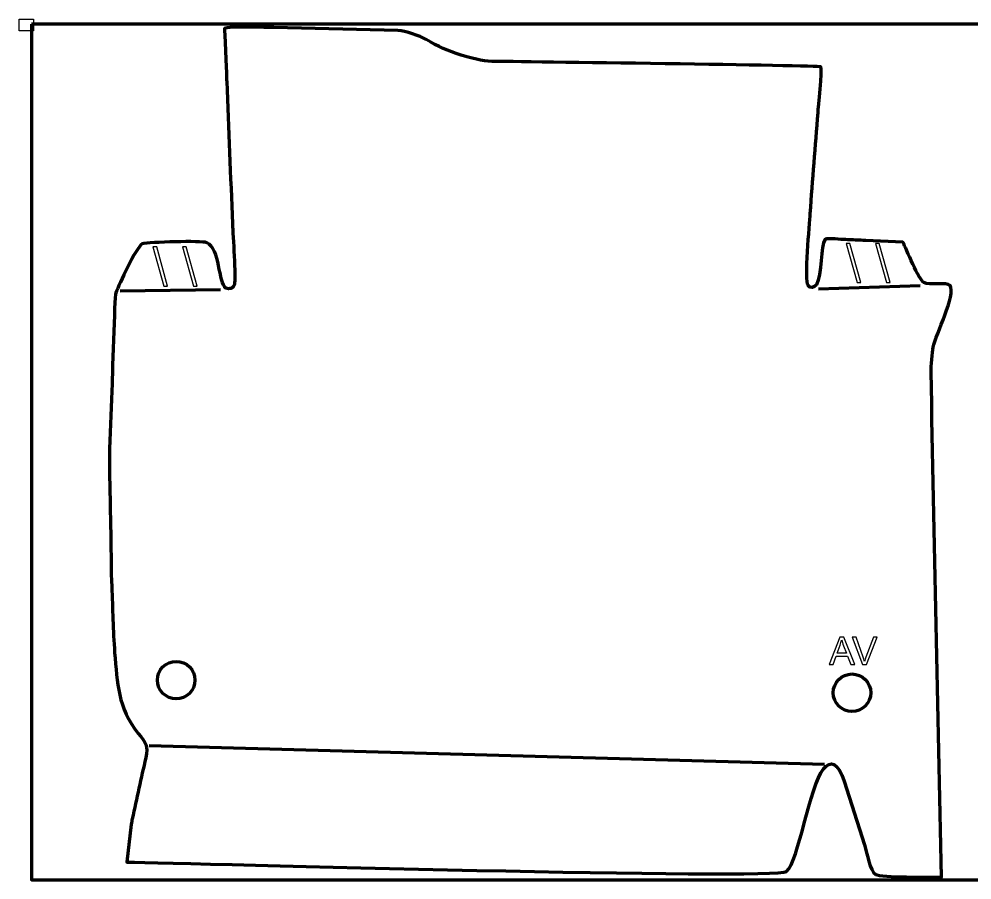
# Model space of a CAD drawing. Header units: millimetres. Extents: x -607 to 438, y -241 to 1047.
# Drawn here: x -607 to 28, y -241 to 332 of the extents above; entities that cross this region are included whole.
import ezdxf

# ---------------------------------------------------------------- set-up
doc = ezdxf.new("R2010")
doc.units = ezdxf.units.MM
doc.header["$MEASUREMENT"] = 0
doc.header["$XCLIPFRAME"] = 0
doc.layers.add('layer 1', color=7, linetype='Continuous', plot=False)
doc.layers.add('layer 2', color=7, linetype='Continuous')
doc.layers.add('layer 3', color=7, linetype='Continuous')
picture_1 = doc.add_image_def('image17.jpg', size_in_pixel=(50089, 41040))

msp = doc.modelspace()

# ---------------------------------------------------------------- linework, layer by layer
at = {"layer": 'layer 1', "color": 162, "lineweight": 158}
msp.add_open_spline([(-598.84, 328.79), (-598.84, 328.79), (96.85, 328.79), (96.85, 328.79), (96.85, 328.79), (96.85, 328.79), (96.85, -241.21), (96.85, -241.21), (96.85, -241.21), (96.85, -241.21), (-598.84, -241.21), (-598.84, -241.21), (-598.84, -241.21), (-598.84, -241.21), (-598.84, 328.79), (-598.84, 328.79)], degree=3, knots=[0, 0, 0, 0, 0.2, 0.2, 0.2, 0.2, 0.4, 0.4, 0.4, 0.4, 0.6, 0.6, 0.6, 0.6, 1, 1, 1, 1], dxfattribs=at)
at = {"layer": 'layer 2', "color": 242, "lineweight": 200}
for centre in [(-502.39, -108.25), (-51.94, -116.68)]:
    msp.add_ellipse(centre, major_axis=(0, 12.5), ratio=1, dxfattribs=at)
at = {"layer": 'layer 2', "color": 22, "lineweight": 158}
msp.add_open_spline([(-437.39, 326.43), (-437.39, 326.43), (-354.6, 324.52), (-354.6, 324.52), (-354.6, 324.52), (-349.58, 324.4), (-340.16, 320.95), (-335.79, 318.48), (-335.79, 318.48), (-327.47, 313.79), (-321.47, 310.91), (-312.52, 308.09), (-312.52, 308.09), (-306.73, 306.27), (-297.94, 304.06), (-292.04, 303.96), (-292.04, 303.96), (-275.37, 303.69), (-73.46, 301.18), (-72.71, 300.31), (-72.71, 300.31), (-71.39, 298.77), (-74.4, 272.5), (-74.57, 269.97), (-74.57, 269.97), (-76.14, 247.49), (-78.21, 225.07), (-79.73, 202.52), (-79.73, 202.52), (-80.2, 195.81), (-83.7, 157.67), (-81.22, 154.58), (-81.22, 154.58), (-79.78, 152.79), (-77.04, 152.87), (-75.68, 155.18), (-75.68, 155.18), (-71.89, 161.57), (-72.77, 181.68), (-70.01, 184.97), (-70.01, 184.97), (-70.01, 184.97), (-69.57, 185.4), (-69.57, 185.4), (-69.57, 185.4), (-67.99, 186.33), (-58.54, 185.26), (-56.32, 185.17), (-56.32, 185.17), (-51.72, 185.03), (-47.25, 184.77), (-42.65, 184.58), (-42.65, 184.58), (-42.65, 184.58), (-17.96, 183.56), (-17.96, 183.56), (-17.96, 183.56), (-15.73, 179.04), (-7.31, 158.05), (-4.02, 156.56), (-4.02, 156.56), (-0.11, 154.79), (11.31, 156.95), (13.46, 154.6), (13.46, 154.6), (17.59, 148.59), (3.92, 121.93), (2.26, 113.47), (2.26, 113.47), (1.57, 109.94), (0.73, 100.84), (0.8, 96.98), (0.8, 96.98), (2.89, -15.17), (5.43, -127.36), (7.74, -239.51), (7.74, -239.51), (0.61, -239.31), (-32.46, -240.02), (-36.13, -237.68), (-36.13, -237.68), (-40.06, -235.16), (-41.68, -224.16), (-43.65, -218), (-43.65, -218), (-43.65, -218), (-57.22, -175.54), (-57.22, -175.54), (-57.22, -175.54), (-61.29, -162.82), (-66.38, -161.71), (-70.83, -167.31), (-70.83, -167.31), (-80.41, -179.36), (-87.51, -229.03), (-95.53, -235.69), (-95.53, -235.69), (-102.36, -241.38), (-492.82, -230.29), (-535.25, -229.46), (-535.25, -229.46), (-535.25, -229.46), (-532.35, -204.36), (-532.35, -204.36), (-532.35, -204.36), (-532.21, -203.08), (-531.99, -202.01), (-531.71, -200.75), (-531.71, -200.75), (-528.74, -187.13), (-525.8, -173.54), (-522.7, -159.94), (-522.7, -159.94), (-520.91, -152.07), (-522.72, -149.72), (-527.76, -143.76), (-527.76, -143.76), (-541.39, -126.44), (-541.59, -110.7), (-543.42, -89.78), (-543.42, -89.78), (-544.55, -75.51), (-544.74, -60.48), (-545.38, -46.09), (-545.38, -46.09), (-545.86, -35.27), (-545.8, -23.8), (-545.99, -12.9), (-545.99, -12.9), (-546.29, 4.3), (-546.81, 21.78), (-546.89, 38.95), (-546.89, 38.95), (-546.83, 53.65), (-545.85, 68.29), (-545.31, 82.97), (-545.31, 82.97), (-545.01, 91.46), (-543.64, 146.8), (-542.59, 149.7), (-542.59, 149.7), (-540.54, 155.37), (-529.14, 179.61), (-525.16, 182.44), (-525.16, 182.44), (-520.3, 183.48), (-485.41, 184.63), (-482.05, 183.17), (-482.05, 183.17), (-472.87, 179.19), (-474.55, 156.41), (-469.21, 152.91), (-469.21, 152.91), (-467.16, 151.89), (-464.35, 152.72), (-463.62, 155.21), (-463.62, 155.21), (-462.6, 160.02), (-464.58, 187.73), (-464.9, 195.75), (-464.9, 195.75), (-466.18, 227.36), (-467.46, 258.97), (-468.74, 290.59), (-468.74, 290.59), (-468.79, 291.85), (-468.84, 293.12), (-468.89, 294.38), (-468.89, 294.38), (-468.99, 296.93), (-470.3, 325.75), (-470.16, 325.9), (-470.16, 325.9), (-468.5, 327.56), (-441.61, 326.53), (-437.39, 326.43)], degree=3, knots=[0, 0, 0, 0, 0.022222, 0.022222, 0.022222, 0.022222, 0.044444, 0.044444, 0.044444, 0.044444, 0.066667, 0.066667, 0.066667, 0.066667, 0.088889, 0.088889, 0.088889, 0.088889, 0.111111, 0.111111, 0.111111, 0.111111, 0.133333, 0.133333, 0.133333, 0.133333, 0.155556, 0.155556, 0.155556, 0.155556, 0.177778, 0.177778, 0.177778, 0.177778, 0.2, 0.2, 0.2, 0.2, 0.222222, 0.222222, 0.222222, 0.222222, 0.244444, 0.244444, 0.244444, 0.244444, 0.266667, 0.266667, 0.266667, 0.266667, 0.288889, 0.288889, 0.288889, 0.288889, 0.311111, 0.311111, 0.311111, 0.311111, 0.333333, 0.333333, 0.333333, 0.333333, 0.355556, 0.355556, 0.355556, 0.355556, 0.377778, 0.377778, 0.377778, 0.377778, 0.4, 0.4, 0.4, 0.4, 0.422222, 0.422222, 0.422222, 0.422222, 0.444444, 0.444444, 0.444444, 0.444444, 0.466667, 0.466667, 0.466667, 0.466667, 0.488889, 0.488889, 0.488889, 0.488889, 0.511111, 0.511111, 0.511111, 0.511111, 0.533333, 0.533333, 0.533333, 0.533333, 0.555556, 0.555556, 0.555556, 0.555556, 0.577778, 0.577778, 0.577778, 0.577778, 0.6, 0.6, 0.6, 0.6, 0.622222, 0.622222, 0.622222, 0.622222, 0.644444, 0.644444, 0.644444, 0.644444, 0.666667, 0.666667, 0.666667, 0.666667, 0.688889, 0.688889, 0.688889, 0.688889, 0.711111, 0.711111, 0.711111, 0.711111, 0.733333, 0.733333, 0.733333, 0.733333, 0.755556, 0.755556, 0.755556, 0.755556, 0.777778, 0.777778, 0.777778, 0.777778, 0.8, 0.8, 0.8, 0.8, 0.822222, 0.822222, 0.822222, 0.822222, 0.844444, 0.844444, 0.844444, 0.844444, 0.866667, 0.866667, 0.866667, 0.866667, 0.888889, 0.888889, 0.888889, 0.888889, 0.911111, 0.911111, 0.911111, 0.911111, 0.933333, 0.933333, 0.933333, 0.933333, 0.955556, 0.955556, 0.955556, 0.955556, 1, 1, 1, 1], dxfattribs=at)
at = {"layer": 'layer 3', "color": 142}
for points, knots in [([(-510.58, 154.3), (-510.58, 154.3), (-517.88, 180.4), (-517.88, 180.4), (-517.88, 180.4), (-517.88, 180.4), (-515.4, 180.4), (-515.4, 180.4), (-515.4, 180.4), (-515.4, 180.4), (-508.1, 154.3), (-508.1, 154.3), (-508.1, 154.3), (-508.1, 154.3), (-510.58, 154.3), (-510.58, 154.3)], [0, 0, 0, 0, 0.2, 0.2, 0.2, 0.2, 0.4, 0.4, 0.4, 0.4, 0.6, 0.6, 0.6, 0.6, 1, 1, 1, 1]), ([(-490.97, 154.3), (-490.97, 154.3), (-498.28, 180.4), (-498.28, 180.4), (-498.28, 180.4), (-498.28, 180.4), (-495.8, 180.4), (-495.8, 180.4), (-495.8, 180.4), (-495.8, 180.4), (-488.49, 154.3), (-488.49, 154.3), (-488.49, 154.3), (-488.49, 154.3), (-490.97, 154.3), (-490.97, 154.3)], [0, 0, 0, 0, 0.2, 0.2, 0.2, 0.2, 0.4, 0.4, 0.4, 0.4, 0.6, 0.6, 0.6, 0.6, 1, 1, 1, 1]), ([(-48.48, 156.55), (-48.48, 156.55), (-55.79, 182.65), (-55.79, 182.65), (-55.79, 182.65), (-55.79, 182.65), (-53.3, 182.65), (-53.3, 182.65), (-53.3, 182.65), (-53.3, 182.65), (-46, 156.55), (-46, 156.55), (-46, 156.55), (-46, 156.55), (-48.48, 156.55), (-48.48, 156.55)], [0, 0, 0, 0, 0.2, 0.2, 0.2, 0.2, 0.4, 0.4, 0.4, 0.4, 0.6, 0.6, 0.6, 0.6, 1, 1, 1, 1]), ([(-28.88, 156.55), (-28.88, 156.55), (-36.18, 182.65), (-36.18, 182.65), (-36.18, 182.65), (-36.18, 182.65), (-33.7, 182.65), (-33.7, 182.65), (-33.7, 182.65), (-33.7, 182.65), (-26.4, 156.55), (-26.4, 156.55), (-26.4, 156.55), (-26.4, 156.55), (-28.88, 156.55), (-28.88, 156.55)], [0, 0, 0, 0, 0.2, 0.2, 0.2, 0.2, 0.4, 0.4, 0.4, 0.4, 0.6, 0.6, 0.6, 0.6, 1, 1, 1, 1]), ([(-67.06, -97.84), (-67.06, -97.84), (-60.08, -79.66), (-60.08, -79.66), (-60.08, -79.66), (-60.08, -79.66), (-57.43, -79.66), (-57.43, -79.66), (-57.43, -79.66), (-57.43, -79.66), (-50.03, -97.84), (-50.03, -97.84), (-50.03, -97.84), (-50.03, -97.84), (-52.77, -97.84), (-52.77, -97.84), (-52.77, -97.84), (-52.77, -97.84), (-54.87, -92.33), (-54.87, -92.33), (-54.87, -92.33), (-54.87, -92.33), (-62.53, -92.33), (-62.53, -92.33), (-62.53, -92.33), (-62.53, -92.33), (-64.5, -97.84), (-64.5, -97.84), (-64.5, -97.84), (-64.5, -97.84), (-67.06, -97.84), (-67.06, -97.84)], [0, 0, 0, 0, 0.111111, 0.111111, 0.111111, 0.111111, 0.222222, 0.222222, 0.222222, 0.222222, 0.333333, 0.333333, 0.333333, 0.333333, 0.444444, 0.444444, 0.444444, 0.444444, 0.555556, 0.555556, 0.555556, 0.555556, 0.666667, 0.666667, 0.666667, 0.666667, 0.777778, 0.777778, 0.777778, 0.777778, 1, 1, 1, 1]), ([(-61.82, -90.38), (-61.82, -90.38), (-55.63, -90.38), (-55.63, -90.38), (-55.63, -90.38), (-55.63, -90.38), (-57.52, -85.33), (-57.52, -85.33), (-57.52, -85.33), (-58.09, -83.8), (-58.53, -82.54), (-58.83, -81.54), (-58.83, -81.54), (-59.08, -82.72), (-59.41, -83.89), (-59.83, -85.04), (-59.83, -85.04), (-59.83, -85.04), (-61.82, -90.38), (-61.82, -90.38)], [0, 0, 0, 0, 0.166667, 0.166667, 0.166667, 0.166667, 0.333333, 0.333333, 0.333333, 0.333333, 0.5, 0.5, 0.5, 0.5, 0.666667, 0.666667, 0.666667, 0.666667, 1, 1, 1, 1]), ([(-44.82, -97.84), (-44.82, -97.84), (-51.85, -79.66), (-51.85, -79.66), (-51.85, -79.66), (-51.85, -79.66), (-49.24, -79.66), (-49.24, -79.66), (-49.24, -79.66), (-49.24, -79.66), (-44.52, -92.87), (-44.52, -92.87), (-44.52, -92.87), (-44.14, -93.93), (-43.82, -94.92), (-43.56, -95.85), (-43.56, -95.85), (-43.29, -94.86), (-42.96, -93.86), (-42.59, -92.87), (-42.59, -92.87), (-42.59, -92.87), (-37.68, -79.66), (-37.68, -79.66), (-37.68, -79.66), (-37.68, -79.66), (-35.23, -79.66), (-35.23, -79.66), (-35.23, -79.66), (-35.23, -79.66), (-42.32, -97.84), (-42.32, -97.84), (-42.32, -97.84), (-42.32, -97.84), (-44.82, -97.84), (-44.82, -97.84)], [0, 0, 0, 0, 0.1, 0.1, 0.1, 0.1, 0.2, 0.2, 0.2, 0.2, 0.3, 0.3, 0.3, 0.3, 0.4, 0.4, 0.4, 0.4, 0.5, 0.5, 0.5, 0.5, 0.6, 0.6, 0.6, 0.6, 0.7, 0.7, 0.7, 0.7, 0.8, 0.8, 0.8, 0.8, 1, 1, 1, 1])]:
    msp.add_open_spline(points, degree=3, knots=knots, dxfattribs=at)
at = {"layer": 'layer 3', "color": 163, "lineweight": 158}
for points in [[(-74.36, 152.5), (-74.36, 152.5), (-6.5, 154.68), (-6.5, 154.68)], [(-539.7, 151.14), (-539.7, 151.14), (-472.76, 152.07), (-472.76, 152.07)], [(-520.52, -151.8), (-520.52, -151.8), (-70.2, -164.31), (-70.2, -164.31)]]:
    msp.add_open_spline(points, degree=3, dxfattribs=at)

# ---------------------------------------------------------------- pictures from other files: only their frames are drawn
at = {"layer": 'layer 1', "color": 142}
image = msp.add_image(picture_1, insert=(-598.84, -241.21), size_in_units=(695.68, 570), dxfattribs=at)
image.set_boundary_path([(-598.8, -241.2), (96.8, 328.8)])
image.dxf.flags = 3

doc.saveas('drawing.dxf')
